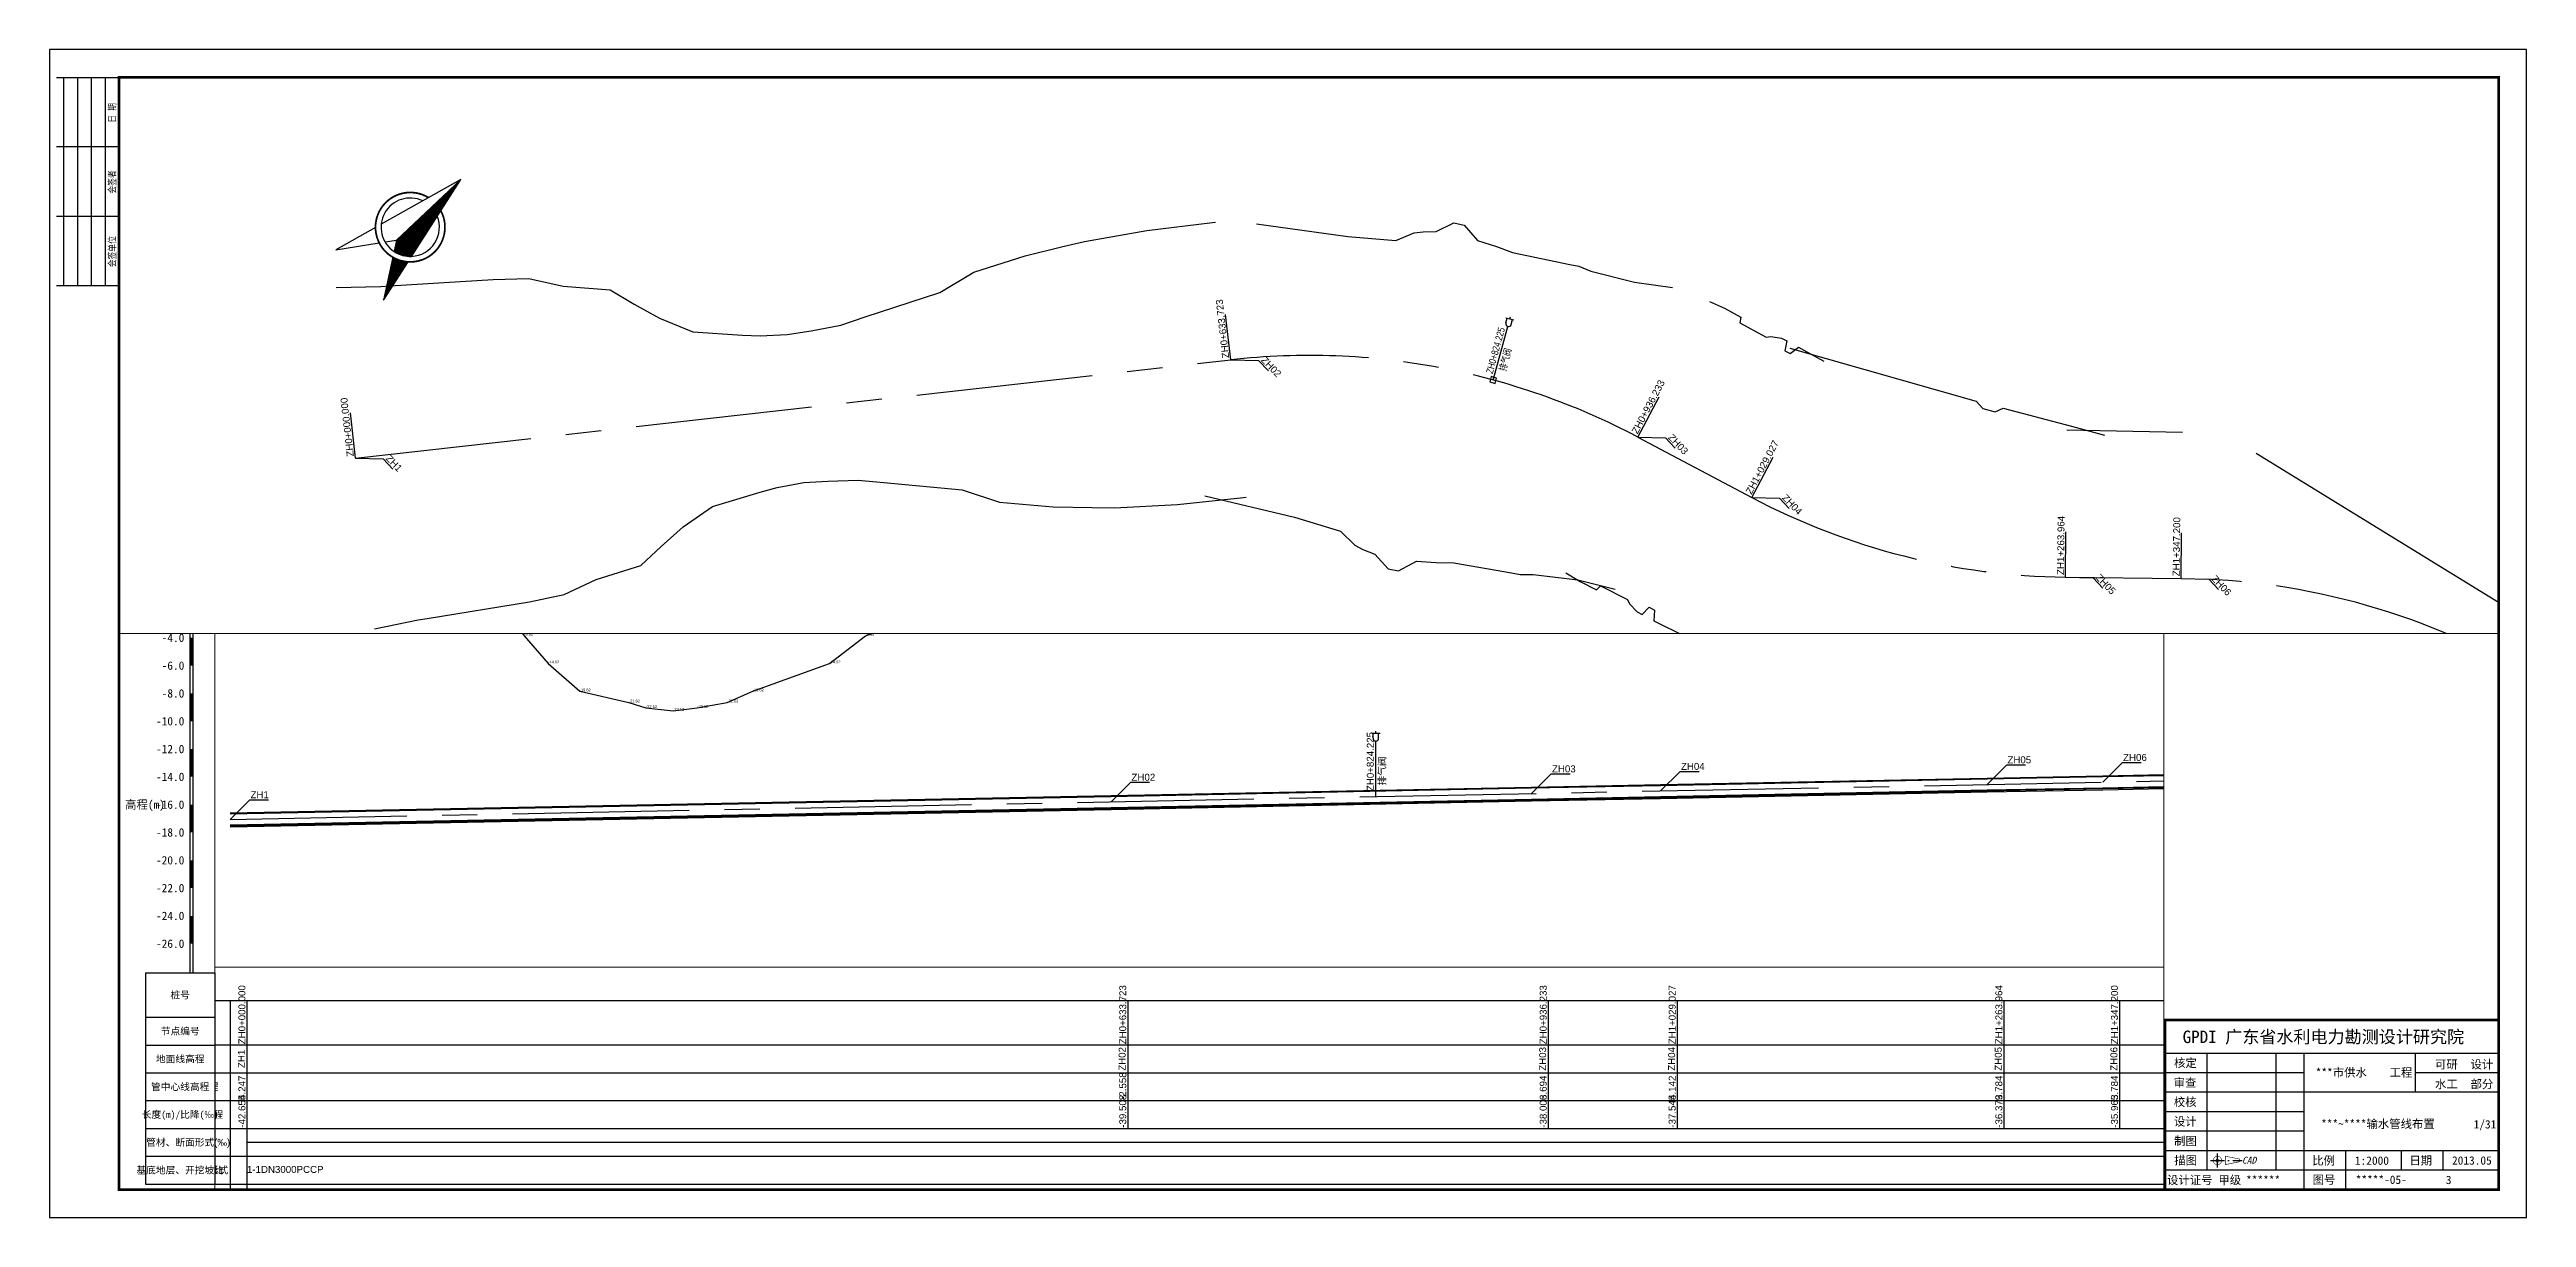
# Paper-space layout '3' of a CAD drawing. Header units: millimetres. Extents: x 0 to 891, y 0 to 420.
# The model-space entities are those that its viewports show. They can reach past a viewport. Long polylines and large blocks are cut down to what shows.
import ezdxf
from ezdxf.enums import TextEntityAlignment as Align
from ezdxf.lldxf.tags import DXFTag

# ---------------------------------------------------------------- set-up
doc = ezdxf.new("R2010")
doc.units = ezdxf.units.MM
doc.linetypes.add('CENTER', pattern=[50.8, 31.75, -6.35, 6.35, -6.35])
for name, color, linetype in [('pipe', 3, 'Continuous'), ('pipe_cen', 1, 'CENTER'), ('tab', 9, 'Continuous'), ('地形剖面', 4, 'Continuous'), ('布局裁图', 3, 'Continuous'), ('水工平面管线标注', 3, 'Continuous'), ('水工开挖线', 5, 'Continuous'), ('纵面管线标注', 3, 'Continuous'), ('附属设施', 2, 'Continuous')]:
    doc.layers.add(name, color=color, linetype=linetype)
doc.layers.add('管线-管廊边线-北线', color=4, linetype='管廊边线', lineweight=9)
doc.styles.add('FSD', font='')
doc.styles.add('HT', font='simhei.ttf')
doc.styles.get("Standard").update_dxf_attribs({"font": 'arial.ttf'})
doc.styles.get('FSD').set_extended_font_data('SimSun')
tags = doc.linetypes.add('管廊边线', pattern='A,50,-5,["管廊边线",Standard,S=2.54,R=0,X=-3.5,Y=-1.27],-12', length=67).pattern_tags.tags
tags[6] = DXFTag(74, 10)

# ---------------------------------------------------------------- blocks, each defined once
blk = doc.blocks.new('sign')
at = {"color": 7}
for p, q in [((-20, 0), (-20, -75)), ((-15, 0), (-15, -75)), ((-10, 0), (-10, -75)), ((-5, 0), (-5, -75)), ((0, -25), (-22.5, -25)), ((0, -50), (-22.5, -50))]:
    blk.add_line(p, q, dxfattribs=at)
blk.add_lwpolyline([(-22.5, 0), (0, 0), (0, -75), (-22.5, -75)], dxfattribs=at)
at = {"color": 3, "style": 'FSD', "width": 0.8}
for s, p in [('日 期', (-1.24, -16.3)), ('会签者', (-1.2, -41.81)), ('会签单位', (-1.2, -68.28))]:
    blk.add_text(s, height=2.5, rotation=90, dxfattribs=at).set_placement(p)
blk = doc.blocks.new('图框')
at = {"color": 7, "ltscale": 8}
for p, q in [((761, 10), (761, 71)), ((881, 71), (881, 10))]:
    blk.add_line(p, q, dxfattribs=at)
at = {"color": 7}
for p, q in [((881, 59), (761, 59)), ((776, 59), (776, 17)), ((801, 17), (801, 59)), ((811, 10), (811, 59)), ((851, 59), (851, 45)), ((811, 52), (761, 52)), ((881, 45), (761, 45)), ((881, 52), (851, 52)), ((811, 38), (761, 38)), ((811, 31), (761, 31)), ((881, 24), (761, 24)), ((826, 10), (826, 24)), ((846, 17), (846, 24)), ((861, 17), (861, 24)), ((881, 17), (761, 17))]:
    blk.add_line(p, q, dxfattribs=at)
at = {"color": 1}
for p, q in [((777.36, 20.51), (782.36, 20.51)), ((779.86, 18.01), (779.86, 23.01)), ((783.61, 20.51), (784.11, 20.51)), ((785.36, 20.51), (788.7, 20.51))]:
    blk.add_line(p, q, dxfattribs=at)
blk.add_lwpolyline([(0, 0), (891, 0), (891, 420), (0, 420)], close=True)
at = {"const_width": 1}
blk.add_lwpolyline([(25, 10), (25, 410), (881, 410), (881, 10)], close=True, dxfattribs=at)
at = {"color": 7, "const_width": 1}
blk.add_lwpolyline([(761, 10), (761, 71), (881, 71), (881, 10)], close=True, dxfattribs=at)
at = {"color": 5, "const_width": 0.2}
for points in [[(781.35, 20.66, 39.991666), (781.36, 20.51, 0.025005)], [(780.45, 20.57, 39.991666), (780.46, 20.51, 0.025005)]]:
    blk.add_lwpolyline(points, format="xyb", close=True, dxfattribs=at)
blk.add_lwpolyline([(787.7, 20.01), (782.7, 19.01), (782.7, 22.01), (787.7, 21.01)], close=True, dxfattribs=at)
blk.add_blockref('sign', (25, 410))
at = {"color": 3, "style": 'HT'}
for s, height, p in [('GPDI 广东省水利电力勘测设计研究院', 4.5, (767.32, 62.71)), ('***市供水', 3, (815.18, 50.63)), ('工程', 3, (841.77, 50.63)), ('可研', 3, (858.09, 53.54)), ('设计', 3, (870.9, 53.54)), ('水工', 3, (858.09, 46.44)), ('部分', 3, (870.9, 46.44)), ('***~****输水管线布置', 3, (817.12, 32.13)), ('比例', 3, (813.95, 18.94)), ('1:2000', 3, (829.29, 18.94)), ('日期', 3, (848.89, 18.98)), ('2013.05', 3, (864.23, 18.98)), ('图号', 3, (814.08, 12.06)), ('*****-05-', 3, (829.59, 12.06))]:
    blk.add_text(s, height=height, dxfattribs=at).set_placement(p)
at = {"color": 3, "ltscale": 8, "style": 'HT'}
for s, p in [('核定', (764.23, 55.53)), ('审查', (764.08, 48.46)), ('校核', (764.15, 41.51)), ('设计', (764.16, 34.49)), ('制图', (764.25, 27.48)), ('描图', (764.31, 20.49))]:
    blk.add_text(s, height=3, dxfattribs=at).set_placement(p, align=Align.MIDDLE_LEFT)
at = {"color": 3, "style": 'HT', "oblique": 15}
blk.add_text('CAD', height=2.5, dxfattribs=at).set_placement((788.67, 19.33))
at = {"color": 3, "ltscale": 8, "style": 'HT'}
for s, p in [('设计证号 ', (761.71, 11.94)), ('甲级 ', (780.19, 11.94)), ('******', (790.15, 11.94))]:
    blk.add_text(s, height=3, dxfattribs=at).set_placement(p)
blk = doc.blocks.new('*X9')
at = {"color": 0}
for p, q in [((2.948, 5.027), (2.95, 5.029)), ((2.948, 5.013), (2.953, 5.017)), ((2.948, 4.999), (2.955, 5.006)), ((2.948, 4.985), (2.958, 4.995)), ((2.948, 4.97), (2.961, 4.983)), ((2.948, 4.956), (2.964, 4.972)), ((2.948, 4.942), (2.967, 4.961)), ((2.948, 4.928), (2.97, 4.949)), ((2.948, 4.914), (2.972, 4.938)), ((2.948, 4.9), (2.975, 4.927)), ((2.948, 4.886), (2.978, 4.916)), ((2.948, 4.871), (2.981, 4.904)), ((2.948, 4.857), (2.984, 4.893)), ((2.948, 4.843), (2.987, 4.882)), ((2.948, 4.829), (2.989, 4.87)), ((2.948, 4.815), (2.992, 4.859)), ((2.948, 4.801), (2.995, 4.848)), ((2.948, 4.787), (2.998, 4.836)), ((2.948, 4.772), (3.001, 4.825)), ((2.948, 4.758), (3.004, 4.814)), ((2.948, 4.744), (3.006, 4.802)), ((2.948, 4.73), (3.009, 4.791)), ((2.948, 4.716), (3.012, 4.78)), ((2.948, 4.702), (3.015, 4.768)), ((2.948, 4.688), (3.018, 4.757)), ((2.948, 4.673), (3.02, 4.746)), ((2.948, 4.659), (3.023, 4.735)), ((2.948, 4.645), (3.026, 4.723)), ((2.948, 4.631), (3.029, 4.712)), ((2.948, 4.617), (3.032, 4.701)), ((2.948, 4.603), (3.035, 4.689)), ((2.948, 4.589), (3.037, 4.678)), ((2.948, 4.574), (3.04, 4.667)), ((2.948, 4.56), (3.043, 4.655)), ((2.948, 4.546), (3.046, 4.644)), ((2.948, 4.532), (3.049, 4.633)), ((2.948, 4.518), (3.052, 4.621)), ((2.948, 4.504), (3.054, 4.61)), ((2.948, 4.49), (3.057, 4.599)), ((2.948, 4.475), (3.06, 4.587)), ((2.948, 4.461), (3.063, 4.576)), ((2.948, 4.447), (3.066, 4.565)), ((2.948, 4.433), (3.069, 4.554)), ((2.948, 4.419), (3.071, 4.542)), ((2.948, 4.405), (3.074, 4.531)), ((2.948, 4.391), (3.077, 4.52)), ((2.948, 4.376), (3.08, 4.508)), ((2.948, 4.362), (3.083, 4.497)), ((2.948, 4.348), (3.086, 4.486)), ((2.948, 4.334), (3.088, 4.474)), ((2.948, 4.32), (3.091, 4.463)), ((2.948, 4.306), (3.094, 4.452)), ((2.948, 4.292), (3.097, 4.44)), ((2.948, 4.277), (3.1, 4.429)), ((2.948, 4.263), (3.103, 4.418)), ((2.948, 4.249), (3.105, 4.406)), ((2.948, 4.235), (3.108, 4.395)), ((2.948, 4.221), (3.111, 4.384)), ((2.948, 4.207), (3.114, 4.372)), ((2.948, 4.193), (3.117, 4.361)), ((2.948, 4.178), (3.119, 4.35)), ((2.948, 4.164), (3.122, 4.339)), ((2.948, 4.15), (3.125, 4.327)), ((2.948, 4.136), (3.128, 4.316)), ((2.948, 4.122), (3.131, 4.305)), ((2.948, 4.108), (3.134, 4.293)), ((2.948, 4.094), (3.136, 4.282)), ((2.948, 4.079), (3.139, 4.271)), ((2.948, 4.065), (3.142, 4.259)), ((2.948, 4.051), (3.145, 4.248)), ((2.948, 4.037), (3.148, 4.237)), ((2.948, 4.023), (3.151, 4.225)), ((2.948, 4.009), (3.153, 4.214)), ((2.948, 3.995), (3.156, 4.203)), ((2.948, 3.98), (3.159, 4.191)), ((2.948, 3.966), (3.162, 4.18)), ((2.948, 3.952), (3.165, 4.169)), ((2.948, 3.938), (3.168, 4.158)), ((2.948, 3.924), (3.17, 4.146)), ((2.948, 3.91), (3.173, 4.135)), ((2.948, 3.896), (3.176, 4.124)), ((2.948, 3.881), (3.179, 4.112)), ((2.948, 3.867), (3.182, 4.101)), ((2.948, 3.853), (3.185, 4.09)), ((2.948, 3.839), (3.187, 4.078)), ((2.948, 3.825), (3.19, 4.067)), ((2.948, 3.811), (3.193, 4.056)), ((2.948, 3.797), (3.196, 4.044)), ((2.948, 3.782), (3.199, 4.033)), ((2.948, 3.768), (3.202, 4.022)), ((2.953, 3.759), (3.204, 4.01)), ((2.958, 3.75), (3.207, 3.999)), ((2.964, 3.742), (3.21, 3.988)), ((2.97, 3.733), (3.213, 3.977)), ((2.976, 3.725), (3.216, 3.965)), ((2.981, 3.717), (3.218, 3.954)), ((2.987, 3.708), (3.221, 3.943)), ((2.993, 3.7), (3.224, 3.931)), ((2.999, 3.691), (3.227, 3.92)), ((3.004, 3.683), (3.23, 3.909)), ((3.01, 3.675), (3.233, 3.897)), ((3.016, 3.666), (3.235, 3.886)), ((3.022, 3.658), (3.238, 3.875)), ((3.027, 3.65), (3.241, 3.863)), ((3.033, 3.641), (3.244, 3.852)), ((3.039, 3.633), (3.247, 3.841)), ((3.048, 3.627), (3.25, 3.829)), ((3.067, 3.633), (3.252, 3.818)), ((3.088, 3.639), (3.255, 3.807)), ((3.111, 3.648), (3.258, 3.795)), ((3.137, 3.66), (3.261, 3.784)), ((3.169, 3.679), (3.264, 3.773)), ((3.223, 3.718), (3.266, 3.76))]:
    blk.add_line(p, q, dxfattribs=at)
blk = doc.blocks.new('*X8')
at = {"color": 0}
for p, q in [((3.102, 3.54), (3.132, 3.57)), ((3.108, 3.532), (3.157, 3.581)), ((3.114, 3.524), (3.185, 3.595)), ((3.119, 3.515), (3.219, 3.615)), ((3.125, 3.507), (3.276, 3.658)), ((3.131, 3.498), (3.292, 3.66)), ((3.137, 3.49), (3.295, 3.648)), ((3.142, 3.482), (3.298, 3.637)), ((3.148, 3.473), (3.301, 3.626)), ((3.154, 3.465), (3.303, 3.614)), ((3.16, 3.457), (3.306, 3.603)), ((3.165, 3.448), (3.309, 3.592)), ((3.171, 3.44), (3.312, 3.581)), ((3.177, 3.431), (3.315, 3.569)), ((3.096, 3.549), (3.11, 3.562)), ((3.183, 3.423), (3.317, 3.558)), ((3.188, 3.415), (3.32, 3.547)), ((3.194, 3.406), (3.323, 3.535)), ((3.2, 3.398), (3.326, 3.524)), ((3.206, 3.389), (3.329, 3.513)), ((3.211, 3.381), (3.332, 3.501)), ((3.217, 3.373), (3.334, 3.49)), ((3.223, 3.364), (3.337, 3.479)), ((3.229, 3.356), (3.34, 3.467)), ((3.234, 3.347), (3.343, 3.456)), ((3.24, 3.339), (3.346, 3.445)), ((3.246, 3.331), (3.349, 3.433)), ((3.252, 3.322), (3.351, 3.422)), ((3.257, 3.314), (3.354, 3.411)), ((3.263, 3.305), (3.357, 3.4)), ((3.269, 3.297), (3.36, 3.388)), ((3.275, 3.289), (3.363, 3.377)), ((3.28, 3.28), (3.366, 3.366)), ((3.286, 3.272), (3.368, 3.354)), ((3.292, 3.263), (3.371, 3.343)), ((3.298, 3.255), (3.374, 3.332)), ((3.303, 3.247), (3.377, 3.32)), ((3.309, 3.238), (3.38, 3.309)), ((3.315, 3.23), (3.383, 3.298)), ((3.321, 3.222), (3.385, 3.286)), ((3.326, 3.213), (3.388, 3.275)), ((3.332, 3.205), (3.391, 3.264)), ((3.338, 3.196), (3.394, 3.252)), ((3.344, 3.188), (3.397, 3.241)), ((3.349, 3.18), (3.4, 3.23)), ((3.355, 3.171), (3.402, 3.218)), ((3.361, 3.163), (3.405, 3.207)), ((3.367, 3.154), (3.408, 3.196)), ((3.372, 3.146), (3.411, 3.185)), ((3.378, 3.138), (3.414, 3.173)), ((3.384, 3.129), (3.416, 3.162)), ((3.39, 3.121), (3.419, 3.151)), ((3.395, 3.112), (3.422, 3.139)), ((3.401, 3.104), (3.425, 3.128)), ((3.407, 3.096), (3.428, 3.117)), ((3.413, 3.087), (3.431, 3.105)), ((3.418, 3.079), (3.433, 3.094)), ((3.424, 3.07), (3.436, 3.083)), ((3.43, 3.062), (3.439, 3.071)), ((3.436, 3.054), (3.442, 3.06)), ((3.441, 3.045), (3.445, 3.049)), ((3.447, 3.037), (3.448, 3.037))]:
    blk.add_line(p, q, dxfattribs=at)
blk = doc.blocks.new('zbz')
for p, q in [((0, 0), (-0.318, -1.274)), ((0, -1.27), (0, 0)), ((0.318, -1.274), (0, 0)), ((-0.341, -1.365), (-0.5, -2)), ((-0.095, -1.409), (0, -1.27)), ((0, -1.27), (0.095, -1.409)), ((0.5, -2), (0.341, -1.365)), ((-0.5, -2), (-0.143, -1.479)), ((0.143, -1.479), (0.5, -2))]:
    blk.add_line(p, q)
at = {"const_width": 0.025}
for points in [[(-0.129, -0.517, 1.014443), (0.143, -1.479, 1.014443)], [(0.341, -1.365, 0.588844), (0.129, -0.517, 1.014443)], [(0.143, -1.479, 0.115834), (0.341, -1.365, 1.014443)]]:
    blk.add_lwpolyline(points, format="xyb", dxfattribs=at)
for start, end in [(111.2477, 283.0769), (319.3202, 68.7523), (283.0769, 319.3202)]:
    blk.add_arc((0, -1), 0.42, start, end)
for name in ['*X9', '*X8']:
    blk.add_blockref(name, (-2.948, -5.035))
blk = doc.blocks.new('指北针')
at = {"xscale": 25, "yscale": 25, "zscale": 25}
blk.add_blockref('zbz', (12.5, 50), dxfattribs=at)
blk = doc.blocks.new('qin排气阀va')
at = {"layer": '附属设施'}
for points in [[(-1.5, 22.8), (1.5, 22.8)], [(-1, 21), (-1, 22.8)], [(0, 22.8), (0, 23.55)], [(0, 0), (0, 20)], [(1, 21), (1, 22.8)]]:
    blk.add_lwpolyline(points, dxfattribs=at)
blk.add_arc((0, 21), 1, 180, 0, dxfattribs=at)
blk.add_attdef('名称', text='', height=2.5, rotation=90, dxfattribs=at).set_placement((1, 4), align=Align.TOP_LEFT)
blk.add_attdef('ZH', text='', height=2.5, rotation=90, dxfattribs=at).set_placement((0, 2), align=Align.BOTTOM_LEFT)
blk = doc.blocks.new('qin排气阀pa')
at = {"layer": '附属设施'}
for points in [[(-1.5, 22.8), (1.5, 22.8)], [(-1, 21), (-1, 22.8)], [(0, 22.8), (0, 23.55)], [(0, 0), (0, 20)], [(1, 21), (1, 22.8)]]:
    blk.add_lwpolyline(points, dxfattribs=at)
blk.add_lwpolyline([(-1, -1), (1, -1), (1, 1), (-1, 1)], close=True, dxfattribs=at)
blk.add_arc((0, 21), 1, 180, 0, dxfattribs=at)
blk.add_attdef('名称', text='', height=2.5, rotation=90, dxfattribs=at).set_placement((1, 4), align=Align.TOP_LEFT)
blk.add_attdef('ZH', text='', height=2.5, rotation=90, dxfattribs=at).set_placement((0, 2), align=Align.BOTTOM_LEFT)

msp = doc.modelspace()

# ---------------------------------------------------------------- linework, layer by layer
at = {"layer": 'pipe'}
for points in [[(513245.4, 2381651.7), (513879.1, 2381664.2), (514181.6, 2381670.3), (514274.4, 2381672.1), (514509.4, 2381676.8), (514592.6, 2381678.4), (515129.2, 2381689.1), (515857.2, 2381703.5), (516329, 2381712.9), (516734, 2381721), (516734.1, 2381721), (516741.4, 2381721.1), (516778.2, 2381807.6), (516781.4, 2381815), (518936.3, 2381815), (519015, 2381815), (519091, 2381807.4), (519670.1, 2381807.4), (519718.1, 2381812.2), (519840.3, 2381812.2)], [(513245.4, 2381651.1), (513879.1, 2381663.6), (514181.6, 2381669.7), (514274.4, 2381671.5), (514509.4, 2381676.2), (514592.6, 2381677.8), (515129.2, 2381688.5), (515857.2, 2381702.9), (516329, 2381712.3), (516734, 2381720.4), (516734.1, 2381720.4), (516741.4, 2381720.5), (516778.2, 2381807), (516781.4, 2381814.4), (518936.3, 2381814.4), (519015, 2381814.4), (519091, 2381806.8), (519670.1, 2381806.8), (519718.1, 2381811.6), (519840.3, 2381811.6)], [(513245.4, 2381643.1), (513879.1, 2381655.6), (514181.6, 2381661.7), (514274.4, 2381663.5), (514509.4, 2381668.2), (514592.6, 2381669.8), (515129.2, 2381680.5), (515857.2, 2381694.9), (516329, 2381704.3), (516734, 2381712.4), (516734.1, 2381712.4), (516741.4, 2381712.5), (516778.2, 2381799), (516781.4, 2381806.4), (518936.3, 2381806.4), (519015, 2381806.4), (519091, 2381798.8), (519670.1, 2381798.8), (519718.1, 2381803.6), (519840.3, 2381803.6)], [(513245.4, 2381642.5), (513879.1, 2381655), (514181.6, 2381661.1), (514274.4, 2381662.9), (514509.4, 2381667.6), (514592.6, 2381669.2), (515129.2, 2381679.9), (515857.2, 2381694.3), (516329, 2381703.7), (516734, 2381711.8), (516734.1, 2381711.8), (516741.4, 2381711.9), (516778.2, 2381798.4), (516781.4, 2381805.8), (518936.3, 2381805.8), (519015, 2381805.8), (519091, 2381798.2), (519670.1, 2381798.2), (519718.1, 2381803), (519840.3, 2381803)], [(513245.4, 2381641.7), (513879.1, 2381654.2), (514181.6, 2381660.3), (514274.4, 2381662.1), (514509.4, 2381666.8), (514592.6, 2381668.4), (515129.2, 2381679.1), (515857.2, 2381693.5), (516329, 2381702.9), (516734, 2381711), (516734.1, 2381711), (516741.4, 2381711.1), (516778.2, 2381797.6), (516781.4, 2381805), (518936.3, 2381805), (519015, 2381805), (519091, 2381797.4), (519670.1, 2381797.4), (519718.1, 2381802.2), (519840.3, 2381802.2)]]:
    msp.add_lwpolyline(points, dxfattribs=at)
at = {"layer": 'pipe_cen'}
msp.add_lwpolyline([(512728.9, 2387174), (513110.6, 2387679.8, -0.150584), (513352.3, 2387854.2), (513440.2, 2387883.9, 0.119459), (513637, 2388008.3), (513694.9, 2388068.1, -0.271499), (514187.9, 2388205.2)], format="xyb", dxfattribs=at)
msp.add_lwpolyline([(513245.4, 2381647.1), (516734, 2381716.4)], dxfattribs=at)
at = {"layer": 'tab'}
for points in [[(513183.4, 2381401.7), (554886.6, 2381401.7)], [(513233.4, 2381401.7), (513233.4, 2381229.7)], [(513245.4, 2381401.7), (513245.4, 2381229.7)], [(513245.4, 2381401.7), (513245.4, 2381309.7)], [(513879.1, 2381401.7), (513879.1, 2381309.7)], [(514181.6, 2381401.7), (514181.6, 2381309.7)], [(514274.4, 2381401.7), (514274.4, 2381309.7)], [(514509.4, 2381401.7), (514509.4, 2381309.7)], [(514592.6, 2381401.7), (514592.6, 2381309.7)], [(513183.4, 2381369.7), (554886.6, 2381369.7)], [(513183.4, 2381349.7), (554886.6, 2381349.7)], [(513183.4, 2381329.7), (554886.6, 2381329.7)], [(513183.4, 2381309.7), (554886.6, 2381309.7)], [(513245.4, 2381309.7), (513245.4, 2381289.7)], [(513183.4, 2381289.7), (554886.6, 2381289.7)], [(513245.4, 2381299.7), (513248.4, 2381299.7), (514969.7, 2381299.7)], [(513183.4, 2381269.7), (554886.6, 2381269.7)]]:
    msp.add_lwpolyline(points, dxfattribs=at)
at = {"layer": '地形剖面'}
msp.add_lwpolyline([(513440.9, 2381799.2), (513456.9, 2381779.2), (513474.1, 2381759.2), (513496.8, 2381739.2), (513532.2, 2381731.2), (513544.5, 2381727.2), (513564, 2381725.2), (513581.4, 2381727.2), (513603, 2381731.2), (513621.3, 2381739.2), (513676.5, 2381759.2), (513702.4, 2381779.2), (513740.4, 2381791.2)], dxfattribs=at)
at = {"layer": '水工平面管线标注', "color": 9}
for points in [[(513694.9, 2388068.1), (513671.4, 2388090.8)], [(513694.9, 2388068.1), (513709, 2388082.2), (513719.3, 2388082.2)], [(513637, 2388008.3), (513613.5, 2388031)], [(513637, 2388008.3), (513651.1, 2388022.4), (513661.4, 2388022.4)], [(513440.2, 2387883.9), (513429.8, 2387914.9)], [(513440.2, 2387883.9), (513454.4, 2387898), (513464.6, 2387898)], [(513352.3, 2387854.2), (513341.9, 2387885.2)], [(513352.3, 2387854.2), (513366.5, 2387868.3), (513376.7, 2387868.3)], [(513110.6, 2387679.8), (513084.5, 2387699.5)], [(513110.6, 2387679.8), (513124.8, 2387694), (513135, 2387694)], [(512728.9, 2387174), (512702.8, 2387193.7)], [(512728.9, 2387174), (512743.1, 2387188.1), (512753.3, 2387188.1)]]:
    msp.add_lwpolyline(points, dxfattribs=at)
at = {"layer": '水工平面管线标注'}
for points in [[(513694.6, 2388068.1, 0.5, 0.5, -1), (513695.1, 2388068.1, 0, 0, 0)], [(513694.6, 2388068.1, 0.5, 0.5, 1), (513695.1, 2388068.1, 0, 0, 0)], [(513636.7, 2388008.3, 0.5, 0.5, -1), (513637.2, 2388008.3, 0, 0, 0)], [(513636.7, 2388008.3, 0.5, 0.5, 1), (513637.2, 2388008.3, 0, 0, 0)], [(513440, 2387883.9, 0.5, 0.5, -1), (513440.5, 2387883.9, 0, 0, 0)], [(513440, 2387883.9, 0.5, 0.5, 1), (513440.5, 2387883.9, 0, 0, 0)], [(513352.1, 2387854.2, 0.5, 0.5, -1), (513352.6, 2387854.2, 0, 0, 0)], [(513352.1, 2387854.2, 0.5, 0.5, 1), (513352.6, 2387854.2, 0, 0, 0)], [(513110.4, 2387679.8, 0.5, 0.5, -1), (513110.9, 2387679.8, 0, 0, 0)], [(513110.4, 2387679.8, 0.5, 0.5, 1), (513110.9, 2387679.8, 0, 0, 0)], [(512728.7, 2387174, 0.5, 0.5, -1), (512729.2, 2387174, 0, 0, 0)], [(512728.7, 2387174, 0.5, 0.5, 1), (512729.2, 2387174, 0, 0, 0)]]:
    msp.add_lwpolyline(points, format="xyseb", dxfattribs=at)
at = {"layer": '水工开挖线'}
for points in [[(513666.7, 2388169.4), (513907.6, 2388233.8), (513913.7, 2388232.6), (513980.4, 2388250.4), (513981.6, 2388253.6), (513990.8, 2388256.1), (513994.6, 2388254.2), (514061.5, 2388270), (514063, 2388275.4), (514185.2, 2388307.6)], [(513560.8, 2388082), (513619.3, 2388141.2)], [(513723, 2387966.8), (513962.6, 2388036), (513967.2, 2388040.2), (514033.6, 2388059.4), (514036.2, 2388057.2), (514045.4, 2388059.9), (514047.6, 2388063.4), (514113.2, 2388084.5), (514117.2, 2388080.6), (514238.4, 2388116.1)], [(513381, 2387977.6), (513500.9, 2388048.8), (513508.2, 2388048.5), (513516, 2388053.4), (513518.1, 2388059.4), (513561.2, 2388086.1), (513582.2, 2388099)], [(513317, 2387958.8), (513327.9, 2387963.2), (513340.7, 2387967.4), (513343.1, 2387964), (513363.8, 2387970.7), (513365.7, 2387973.5), (513371.9, 2387978.2), (513375.9, 2387979.6), (513380, 2387973.7), (513384.2, 2387975.1), (513384.9, 2387982.7), (513389, 2387984), (513404.8, 2387988.9)], [(513713.1, 2387934.5), (513770.4, 2387994.9)], [(513052.4, 2387760.6), (513104.1, 2387801.9), (513130, 2387825), (513135.1, 2387838.5), (513138.9, 2387843.6), (513145.3, 2387850.6), (513149.6, 2387864.1), (513155.7, 2387868.4), (513170.3, 2387867.7), (513182.9, 2387874.6), (513194.1, 2387880.1), (513228.6, 2387904.2), (513233.9, 2387908), (513242.4, 2387911.8), (513269.8, 2387929), (513291.4, 2387946.4)], [(513499.5, 2387790.2), (513615.2, 2387868), (513618.1, 2387874.6), (513625.9, 2387879.7), (513632.1, 2387878.9), (513674.8, 2387906.5), (513695.5, 2387919.9)], [(513387.7, 2387749.5), (513399.1, 2387752.7), (513411.8, 2387757.1), (513411.6, 2387761.3), (513432.2, 2387768.5), (513435.4, 2387767.5), (513443.2, 2387767.5), (513447.1, 2387768.8), (513446.8, 2387775.9), (513451.1, 2387777.4), (513456.2, 2387771.8), (513460.3, 2387773.2), (513475.7, 2387778.9)], [(513168.9, 2387599.1), (513224.4, 2387635.2), (513254.5, 2387652.4), (513268.9, 2387653), (513274.9, 2387655), (513283.5, 2387658.9), (513297.7, 2387658.7), (513303.8, 2387663.1), (513307.7, 2387677.2), (513318.2, 2387686.9), (513327, 2387695.8), (513360.8, 2387721), (513366, 2387724.8), (513372.3, 2387731.7), (513397.3, 2387752.3), (513420.6, 2387767.2)], [(512630.4, 2387248.3), (512651.9, 2387272.2), (512656, 2387277.1), (512703.8, 2387334.3), (512721, 2387353.3), (512742, 2387367.5), (512767, 2387390.2), (512786.4, 2387395.6), (512806.4, 2387402), (512829.8, 2387412.7), (512856.2, 2387437.1), (512865.3, 2387445.7), (512878.1, 2387460.6), (512887.9, 2387474.9), (512899.5, 2387493.3), (512907.4, 2387510.1), (512931.5, 2387561.1), (512937.8, 2387588.9), (512954.6, 2387623.8), (512968.3, 2387648.2), (512976.4, 2387662), (513001.6, 2387699.9), (513030, 2387738.2), (513031.2, 2387739.8)], [(512827.5, 2387099.6), (512844.4, 2387126.9), (512848.1, 2387132.1), (512890, 2387193.8), (512903.5, 2387215.6), (512911.4, 2387239.6), (512926.3, 2387270), (512926.3, 2387290), (512926.9, 2387311.1), (512930.8, 2387336.5), (512947, 2387368.6), (512952.8, 2387379.7), (512963.6, 2387396.1), (512974.7, 2387409.4), (512989.2, 2387425.6), (513003.2, 2387437.9), (513045.6, 2387475.1), (513070.6, 2387488.7), (513099.5, 2387514.4), (513119.2, 2387534.3), (513130.3, 2387545.9), (513159.9, 2387580.5), (513188.8, 2387618.4), (513190.1, 2387619.9)]]:
    msp.add_lwpolyline(points, dxfattribs=at)
at = {"layer": '管线-管廊边线-北线', "color": 2, "linetype": 'CENTER'}
msp.add_lwpolyline([(512728.9, 2387174), (513110.6, 2387679.8, -0.150584), (513352.3, 2387854.2), (513440.2, 2387883.9, 0.119459), (513637, 2388008.3), (513694.9, 2388068.1, -0.271499), (514187.9, 2388205.2)], format="xyb", dxfattribs=at)
at = {"layer": '纵面管线标注', "color": 9}
for points in [[(514181.6, 2381665.7), (514195.8, 2381679.8), (514209.3, 2381679.8)], [(514274.4, 2381667.5), (514288.6, 2381681.6), (514302.1, 2381681.6)], [(514509.4, 2381672.2), (514523.5, 2381686.3), (514537, 2381686.3)], [(514592.6, 2381673.8), (514606.7, 2381688), (514620.2, 2381688)], [(513245.4, 2381647.1), (513259.5, 2381661.2), (513273, 2381661.2)], [(513879.1, 2381659.6), (513893.3, 2381673.8), (513906.8, 2381673.8)]]:
    msp.add_lwpolyline(points, dxfattribs=at)

# ---------------------------------------------------------------- block references
at = {"layer": '附属设施'}
ref = msp.add_blockref('qin排气阀pa', (513251, 2387806.9), dxfattribs=dict(at, xscale=2, yscale=2, zscale=2, rotation=31.35785357895885))
ref.add_attrib('ZH', 'ZH0+824.225', dxfattribs={"height": 5, "rotation": 121.3579, "width": 0.8}).set_placement((513249, 2387810.3), align=Align.BOTTOM_LEFT)
ref.add_attrib('名称', '排气阀', dxfattribs={"height": 5, "rotation": 121.3579, "width": 0.8}).set_placement((513248.6, 2387814.8), align=Align.TOP_LEFT)
at = {"layer": '附属设施', "xscale": 2, "yscale": 2, "zscale": 2}
msp.add_blockref('qin排气阀va', (514069.6, 2381663.4), dxfattribs=at).add_auto_attribs({'ZH': 'ZH0+824.225', '名称': '排气阀'})

# ---------------------------------------------------------------- texts
at = {"layer": 'tab', "color": 3}
for s, p in [('ZH0+000.000', (513244.3, 2381370.2)), ('ZH0+633.723', (513878, 2381370.2)), ('ZH0+936.233', (514180.5, 2381370.2)), ('ZH1+029.027', (514273.3, 2381370.2)), ('ZH1+263.964', (514508.3, 2381370.2)), ('ZH1+347.200', (514591.5, 2381370.2)), ('4.247', (513244.3, 2381330.2)), ('-2.558', (513878, 2381330.2)), ('3.694', (514180.5, 2381330.2)), ('4.142', (514273.3, 2381330.2)), ('3.784', (514508.3, 2381330.2)), ('3.784', (514591.5, 2381330.2)), ('-42.655', (513244.3, 2381310.2)), ('-39.508', (513878, 2381310.2)), ('-38.006', (514180.5, 2381310.2)), ('-37.545', (514273.3, 2381310.2)), ('-36.379', (514508.3, 2381310.2)), ('-35.965', (514591.5, 2381310.2))]:
    msp.add_text(s, height=5, rotation=90, dxfattribs=at).set_placement(p)
for s, p in [('节点编号', (513207.4, 2381359.7)), ('地面线高程', (513207.4, 2381339.7)), ('管中心线高程', (513207.4, 2381319.7)), ('长度(m)/比降(‰)', (513207.4, 2381299.7)), ('管材、断面形式', (513207.4, 2381279.7)), ('基底地层、开挖坡比、分层高度', (513207.4, 2381259.7))]:
    msp.add_text(s, height=5, dxfattribs=at).set_placement(p, align=Align.MIDDLE_CENTER)
for s, p in [('ZH1', (513245.4, 2381359.7)), ('ZH02', (513879.1, 2381359.7)), ('ZH03', (514181.6, 2381359.7)), ('ZH04', (514274.4, 2381359.7)), ('ZH05', (514509.4, 2381359.7)), ('ZH06', (514592.6, 2381359.7))]:
    msp.add_text(s, height=5, rotation=90, dxfattribs=at).set_placement(p, align=Align.BOTTOM_CENTER)
msp.add_text('2--5', height=5, dxfattribs=at).set_placement((513245.4, 2381257.7))
at = {"layer": '地形剖面', "color": 9}
for s, p in [('-9.62', (513456.9, 2381779.2)), ('-9.62', (513702.4, 2381779.2)), ('-14.62', (513474.1, 2381759.2)), ('-14.62', (513676.5, 2381759.2)), ('-19.62', (513496.8, 2381739.2)), ('-21.62', (513532.2, 2381731.2)), ('-21.62', (513603, 2381731.2)), ('-19.62', (513621.3, 2381739.2)), ('-22.62', (513544.5, 2381727.2)), ('-23.12', (513564, 2381725.2)), ('-22.62', (513581.4, 2381727.2))]:
    msp.add_text(s, height=2, dxfattribs=at).set_placement(p)
at = {"layer": '水工平面管线标注'}
for s, rotation, p in [('ZH1+347.200', 135.9237, (513693.1, 2388068.4)), ('ZH1+263.964', 135.9237, (513635.2, 2388008.6)), ('ZH1+029.027', 108.675, (513438.8, 2387885)), ('ZH0+936.233', 108.675, (513350.9, 2387855.3)), ('ZH0+633.723', 142.9628, (513108.8, 2387680)), ('ZH0+000.000', 142.9628, (512727.1, 2387174.1))]:
    msp.add_text(s, height=5, rotation=rotation, dxfattribs=at).set_placement(p)
for s, p in [('ZH06', (513710, 2388083.2)), ('ZH05', (513652.1, 2388023.4)), ('ZH04', (513455.4, 2387899)), ('ZH03', (513367.5, 2387869.3)), ('ZH02', (513125.8, 2387695)), ('ZH1', (512744.1, 2387189.1))]:
    msp.add_text(s, height=5, dxfattribs=at).set_placement(p)
at = {"layer": '水工平面管线标注', "color": 3}
msp.add_text('1-1DN3000PCCP', height=5, dxfattribs=at).set_placement((513245.4, 2381277.7))
at = {"layer": '纵面管线标注'}
for s, p in [('ZH02', (513893.8, 2381674.9)), ('ZH03', (514196.3, 2381680.9)), ('ZH04', (514289.1, 2381682.7)), ('ZH05', (514524, 2381687.4)), ('ZH06', (514607.2, 2381689.1)), ('ZH1', (513260, 2381662.3))]:
    msp.add_text(s, height=5, dxfattribs=at).set_placement(p)

psp = doc.layouts.new('3')

# ---------------------------------------------------------------- linework, layer by layer
at = {"layer": '布局裁图'}
for points in [[(50.5, 210), (50.5, 88)], [(51.5, 210), (51.5, 88)], [(34.5, 88), (59.5, 88)], [(34.5, 88), (34.5, 12)], [(59.5, 88), (59.5, 12)], [(34.5, 72), (59.5, 72)], [(34.5, 62), (59.5, 62)], [(34.5, 52), (59.5, 52)], [(34.5, 42), (59.5, 42)], [(34.5, 32), (59.5, 32)], [(34.5, 22), (59.5, 22)], [(34.5, 12), (59.5, 12)]]:
    psp.add_lwpolyline(points, dxfattribs=at)
for points in [[(50.5, 208.46), (51.5, 208.46), (50.5, 198.46), (51.5, 198.46)], [(50.5, 188.46), (51.5, 188.46), (50.5, 178.46), (51.5, 178.46)], [(50.5, 168.46), (51.5, 168.46), (50.5, 158.46), (51.5, 158.46)], [(50.5, 148.46), (51.5, 148.46), (50.5, 138.46), (51.5, 138.46)], [(50.5, 128.46), (51.5, 128.46), (50.5, 118.46), (51.5, 118.46)], [(50.5, 108.46), (51.5, 108.46), (50.5, 98.46), (51.5, 98.46)]]:
    psp.add_solid(points, dxfattribs=at)

# ---------------------------------------------------------------- block references
psp.add_blockref('图框', (0, 0), dxfattribs=at)
at = {"layer": '布局裁图', "rotation": 313.4434014707903}
psp.add_blockref('指北针', (103, 348), dxfattribs=at)

# ---------------------------------------------------------------- texts
at = {"layer": '布局裁图', "style": 'HT'}
for s, p in [('-4.0', (48.5, 208.46)), ('-6.0', (48.5, 198.46)), ('-8.0', (48.5, 188.46)), ('-10.0', (48.5, 178.46)), ('-12.0', (48.5, 168.46)), ('-14.0', (48.5, 158.46)), ('高程(m)', (41.5, 148.46)), ('-16.0', (48.5, 148.46)), ('-18.0', (48.5, 138.46)), ('-20.0', (48.5, 128.46)), ('-22.0', (48.5, 118.46)), ('-24.0', (48.5, 108.46)), ('-26.0', (48.5, 98.46))]:
    psp.add_text(s, height=3, dxfattribs=at).set_placement(p, align=Align.MIDDLE_RIGHT)
for s, p in [('桩号', (47, 80)), ('节点编号', (47, 67)), ('地面线高程', (47, 57)), ('管中心线高程', (47, 47)), ('长度(m)/比降(‰)', (47, 37)), ('管材、断面形式', (47, 27)), ('基底地层、开挖坡比', (47, 17))]:
    psp.add_text(s, height=2.5, dxfattribs=at).set_placement(p, align=Align.MIDDLE_CENTER)
for s, p in [('1/31', (872, 32)), ('3', (862, 12))]:
    psp.add_text(s, height=3, dxfattribs=at).set_placement(p)

# ---------------------------------------------------------------- viewports
at = {"layer": '布局裁图', "view_twist_angle": 313.44340147}
psp.add_viewport(center=(453, 310), size=(856, 200), view_center_point=(2086474.86, 1269315.77), view_height=400, dxfattribs=at)
at = {"layer": '布局裁图'}
for center, size, view_center_point, view_height, status in [((410, 150), (701, 120), (513935.4, 2381660.76), 240, 3), ((410, 50), (701, 80), (513923.4, 2381345.66), 160, 4)]:
    psp.add_viewport(center=center, size=size, view_center_point=view_center_point, view_height=view_height, status=status, dxfattribs=at)

doc.saveas('drawing.dxf')
